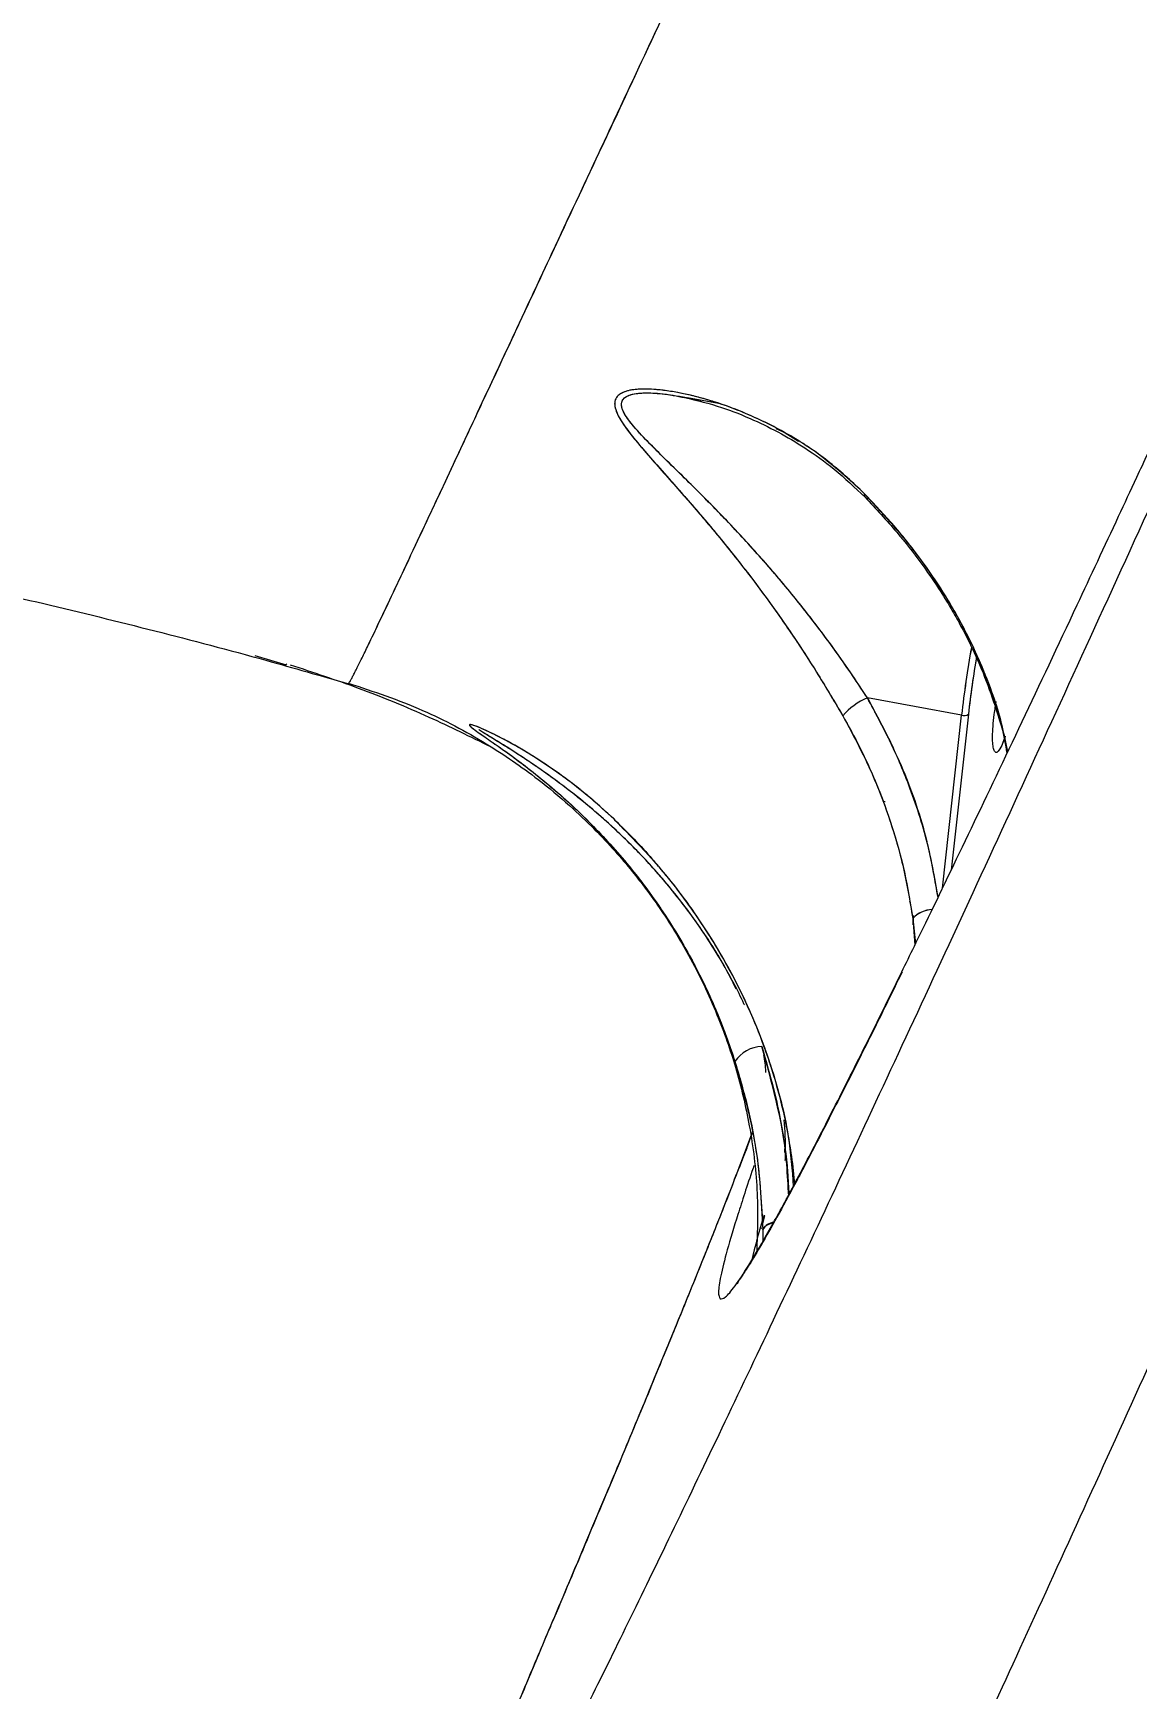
# Model space of a CAD drawing. Header units: millimetres. Extents: x -7083 to 7374, y -8368 to 7509.
# Drawn here: x 2235 to 2331.6, y -1570.4 to -1425.5 of the extents above; entities that cross this region are included whole.
import ezdxf

# ---------------------------------------------------------------- set-up
doc = ezdxf.new("R2010")
doc.units = ezdxf.units.MM
for name, color, linetype in [('DIKOM_ОБЪЕКТ', 7, 'Continuous'), ('DIKOM_РАЗМЕР_ЗОНА', 7, 'Continuous'), ('DIKOM_РАЗМЕР_ОБЪЕКТА', 7, 'Continuous')]:
    doc.layers.add(name, color=color, linetype=linetype)
doc.styles.add('style1', font='arial.ttf', dxfattribs={"width": 0.8})
doc.dimstyles.new('1-50', dxfattribs={"dimtxt": 300, "dimasz": 200, "dimexe": 100, "dimexo": 0, "dimgap": 100, "dimtad": 1, "dimtxsty": 'style1', "dimcen": 200, "dimclrd": 7, "dimclre": 7, "dimclrt": 7, "dimadec": 1, "dimazin": 2, "dimtfac": 1, "dimtmove": 0, "dimatfit": 2, "dimfxl": 0, "dimlwd": 25, "dimlwe": 18, "dimarcsym": 0})

# ---------------------------------------------------------------- blocks, each defined once
blk = doc.blocks.new('*D10')
at = {"layer": 'Defpoints', "color": 0, "transparency": 16777216}
for p in [(-5583.43, 647.96), (4593.55, 648.92), (4593.55, -5902.54)]:
    blk.add_point(p, dxfattribs=at)
at = {"layer": 'DIKOM_РАЗМЕР_ОБЪЕКТА', "color": 7, "lineweight": 18, "transparency": 16777216}
for p, q in [((-5583.43, 647.96), (-5583.43, -6002.54)), ((4593.55, 648.92), (4593.55, -6002.54))]:
    blk.add_line(p, q, dxfattribs=at)
at = {"layer": 'DIKOM_РАЗМЕР_ОБЪЕКТА', "color": 7, "lineweight": 25, "transparency": 16777216}
blk.add_line((-5383.43, -5902.54), (4393.55, -5902.54), dxfattribs=at)
at = {"layer": 'DIKOM_РАЗМЕР_ОБЪЕКТА', "color": 7, "transparency": 16777216}
for points in [[(-5383.43, -5869.2), (-5383.43, -5935.87), (-5583.43, -5902.54)], [(4393.55, -5869.2), (4393.55, -5935.87), (4593.55, -5902.54)]]:
    blk.add_solid(points, dxfattribs=at)
at = {"layer": 'DIKOM_РАЗМЕР_ОБЪЕКТА', "color": 7, "transparency": 16777216, "insert": (-226.13, -5649.37), "char_height": 300, "attachment_point": 5, "style": 'style1'}
blk.add_mtext('10150', dxfattribs=at)
blk = doc.blocks.new('*D11')
at = {"layer": 'Defpoints', "color": 0, "transparency": 16777216}
for p in [(-321.71, 5509.06), (-348.71, -4811.52), (5568.58, -4811.52)]:
    blk.add_point(p, dxfattribs=at)
at = {"layer": 'DIKOM_РАЗМЕР_ОБЪЕКТА', "color": 7, "lineweight": 18, "transparency": 16777216}
for p, q in [((-321.71, 5509.06), (5668.58, 5509.06)), ((-348.71, -4811.52), (5668.58, -4811.52))]:
    blk.add_line(p, q, dxfattribs=at)
at = {"layer": 'DIKOM_РАЗМЕР_ОБЪЕКТА', "color": 7, "lineweight": 25, "transparency": 16777216}
blk.add_line((5568.58, 5309.06), (5568.58, -4611.52), dxfattribs=at)
at = {"layer": 'DIKOM_РАЗМЕР_ОБЪЕКТА', "color": 7, "transparency": 16777216}
for points in [[(5535.25, 5309.06), (5601.91, 5309.06), (5568.58, 5509.06)], [(5535.25, -4611.52), (5601.91, -4611.52), (5568.58, -4811.52)]]:
    blk.add_solid(points, dxfattribs=at)
at = {"layer": 'DIKOM_РАЗМЕР_ОБЪЕКТА', "color": 7, "transparency": 16777216, "insert": (5315.31, 775.23), "char_height": 300, "attachment_point": 5, "rotation": 90, "style": 'style1'}
blk.add_mtext('10300', dxfattribs=at)
blk = doc.blocks.new('*D12')
at = {"layer": 'Defpoints', "color": 0, "transparency": 16777216}
for p in [(-621.71, 7509.06), (-373.6, -6811.53), (7273.89, -6811.53)]:
    blk.add_point(p, dxfattribs=at)
at = {"layer": 'DIKOM_РАЗМЕР_ЗОНА', "color": 7, "lineweight": 18, "transparency": 16777216}
for p, q in [((-621.71, 7509.06), (7373.89, 7509.06)), ((-373.6, -6811.53), (7373.89, -6811.53))]:
    blk.add_line(p, q, dxfattribs=at)
at = {"layer": 'DIKOM_РАЗМЕР_ЗОНА', "color": 7, "lineweight": 25, "transparency": 16777216}
blk.add_line((7273.89, 7309.06), (7273.89, -6611.53), dxfattribs=at)
at = {"layer": 'DIKOM_РАЗМЕР_ЗОНА', "color": 7, "transparency": 16777216}
for points in [[(7240.56, 7309.06), (7307.22, 7309.06), (7273.89, 7509.06)], [(7240.56, -6611.53), (7307.22, -6611.53), (7273.89, -6811.53)]]:
    blk.add_solid(points, dxfattribs=at)
at = {"layer": 'DIKOM_РАЗМЕР_ЗОНА', "color": 7, "transparency": 16777216, "insert": (7020.62, 1288.25), "char_height": 300, "attachment_point": 5, "rotation": 90, "style": 'style1'}
blk.add_mtext('14300', dxfattribs=at)
blk = doc.blocks.new('*D13')
at = {"layer": 'Defpoints', "color": 0, "transparency": 16777216}
for p in [(6593.53, 996.24), (-7083.43, 647.96), (6593.53, -8268.31)]:
    blk.add_point(p, dxfattribs=at)
at = {"layer": 'DIKOM_РАЗМЕР_ЗОНА', "color": 7, "lineweight": 18, "transparency": 16777216}
for p, q in [((6593.53, 996.24), (6593.53, -8368.31)), ((-7083.43, 647.96), (-7083.43, -8368.31))]:
    blk.add_line(p, q, dxfattribs=at)
at = {"layer": 'DIKOM_РАЗМЕР_ЗОНА', "color": 7, "lineweight": 25, "transparency": 16777216}
blk.add_line((-6883.43, -8268.31), (6393.53, -8268.31), dxfattribs=at)
at = {"layer": 'DIKOM_РАЗМЕР_ЗОНА', "color": 7, "transparency": 16777216}
for points in [[(-6883.43, -8234.97), (-6883.43, -8301.64), (-7083.43, -8268.31)], [(6393.53, -8234.97), (6393.53, -8301.64), (6593.53, -8268.31)]]:
    blk.add_solid(points, dxfattribs=at)
at = {"layer": 'DIKOM_РАЗМЕР_ЗОНА', "color": 7, "transparency": 16777216, "insert": (322.1, -8015.03), "char_height": 300, "attachment_point": 5, "style": 'style1'}
blk.add_mtext('13650', dxfattribs=at)

msp = doc.modelspace()

# ---------------------------------------------------------------- linework, layer by layer
at = {"layer": 'DIKOM_ОБЪЕКТ', "color": 7, "linetype": 'Continuous', "lineweight": 15}
for p, q in [((2294.982, -1457.925), (2292.253, -1457.424)), ((2254.409, -1479.963), (2257.133, -1480.783)), ((2316.256, -1485.197), (2308.02, -1483.685)), ((2314.582, -1500.336), (2316.256, -1485.197)), ((2316.852, -1485.107), (2315.342, -1498.76)), ((2320.028, -1487.175), (2319.773, -1487.844)), ((2319.225, -1488.435), (2319.232, -1488.438)), ((2309.559, -1492.786), (2309.371, -1492.751)), ((2285.815, -1494.277), (2285.864, -1494.337)), ((2311.704, -1501.458), (2311.703, -1501.506)), ((2311.979, -1502.976), (2312.173, -1505.301)), ((2311.979, -1502.976), (2312.225, -1505.195)), ((2312.026, -1503.544), (2312.053, -1502.718)), ((2312.212, -1505.081), (2312.269, -1505.105)), ((2297.926, -1521.72), (2296.896, -1524.43)), ((2297.454, -1523.067), (2297.941, -1521.784)), ((2297.454, -1523.067), (2296.897, -1524.428)), ((2300.77, -1523.144), (2300.761, -1523.47)), ((2298.823, -1529.816), (2299.025, -1529.009)), ((2298.824, -1529.825), (2299.025, -1529.009)), ((2298.749, -1530.109), (2298.772, -1530.018)), ((2298.858, -1530.205), (2298.847, -1531.323)), ((2280.27, -1564.94), (2280.176, -1565.146))]:
    msp.add_line(p, q, dxfattribs=at)
at = {"layer": 'DIKOM_ОБЪЕКТ', "color": 7, "linetype": 'Continuous', "lineweight": 15, "flags": 128}
msp.add_lwpolyline([(2298.858, -1530.205), (2298.918, -1530.045), (2299.072, -1529.892), (2299.313, -1529.753), (2299.63, -1529.637), (2299.801, -1529.591)], dxfattribs=at)
at = {"layer": 'DIKOM_ОБЪЕКТ', "color": 7, "linetype": 'Continuous', "lineweight": 15}
for centre, radius, start, end in [((2308.07, -1465.887), 0.344, 163.44299, 274.83375), ((2308.13, -1465.884), 0.402, 166.27578, 217.02398), ((2407.389, -1495.447), 91.707, 169.8412, 173.58262), ((2407.374, -1495.445), 91.693, 169.85097, 173.58279), ((2404.615, -1494.966), 88.315, 170.24733, 173.58995), ((2257.087, -1480.671), 0.113, 295.60426, 342.93611), ((2310.09, -1488.833), 5.549, 111.91073, 139.73023), ((2316.463, -1484.553), 0.677, 252.17169, 305.06093), ((2313.753, -1504.624), 2.421, 91.76403, 137.11007), ((2313.912, -1504.975), 2.781, 94.88113, 134.03702), ((2298.913, -1517.185), 3.016, 92.68482, 145.77097), ((2350.29, -1545.153), 53.819, 162.4812, 166.93995), ((2299.879, -1530.727), 1.147, 91.87916, 152.89478)]:
    msp.add_arc(centre, radius, start, end, dxfattribs=at)
for points, knots in [([(2264.345, -1479.012), (2264.449, -1478.799), (2264.894, -1477.885), (2266.059, -1475.428), (2267.922, -1471.479), (2270.308, -1466.39), (2273.223, -1460.158), (2276.586, -1452.965), (2280.396, -1444.814), (2284.659, -1435.701), (2289.368, -1425.642), (2294.499, -1414.692), (2300.035, -1402.881), (2305.634, -1390.941), (2309.555, -1382.577), (2311.365, -1378.715)], [0, 0, 0, 0, 0.0228, 0.0979457, 0.1735355, 0.2576009, 0.341188, 0.4245554, 0.5079575, 0.591652, 0.675889, 0.760086, 0.8440364, 0.9280045, 1, 1, 1, 1]), ([(2262.589, -1482.413), (2262.59, -1482.417), (2262.591, -1482.444), (2262.658, -1482.351), (2262.779, -1482.15), (2262.941, -1481.852), (2263.11, -1481.527), (2263.307, -1481.139), (2263.528, -1480.696), (2263.771, -1480.202), (2264.034, -1479.662), (2264.511, -1478.676), (2265.285, -1477.061), (2266.476, -1474.547), (2267.867, -1471.593), (2269.468, -1468.183), (2271.29, -1464.291), (2273.443, -1459.688), (2275.981, -1454.261), (2278.978, -1447.848), (2282.264, -1440.822), (2285.825, -1433.211), (2288.442, -1427.622), (2289.746, -1424.837)], [0, 0, 0, 0, 0.0056379, 0.039948, 0.0764025, 0.1016862, 0.1263581, 0.1504185, 0.1738675, 0.1967054, 0.2189323, 0.2405483, 0.3067881, 0.3702187, 0.4308437, 0.4959647, 0.559257, 0.6207243, 0.6974208, 0.7726144, 0.8479711, 0.924235, 1, 1, 1, 1]), ([(2346.022, -1437.722), (2345.479, -1438.924), (2342.643, -1445.199), (2337.737, -1455.998), (2331.336, -1470.049), (2325.208, -1483.433), (2319.326, -1496.219), (2313.703, -1508.375), (2308.354, -1519.869), (2303.307, -1530.641), (2298.569, -1540.676), (2294.155, -1549.94), (2290.069, -1558.429), (2286.313, -1566.137), (2282.885, -1573.07), (2279.791, -1579.212), (2277.045, -1584.538), (2274.652, -1589.034), (2272.624, -1592.682), (2270.963, -1595.475), (2269.671, -1597.414), (2268.747, -1598.499), (2268.191, -1598.732), (2268, -1598.115), (2268.184, -1596.635), (2268.708, -1594.369), (2269.365, -1592.152), (2269.694, -1591.043)], [0, 0, 0, 0, 0.0097618, 0.0509745, 0.092143, 0.1331971, 0.1742685, 0.2156625, 0.2570313, 0.2983775, 0.3396311, 0.3808978, 0.4219632, 0.4630059, 0.5042045, 0.5455192, 0.5868887, 0.6282403, 0.6695301, 0.7107182, 0.751761, 0.7928149, 0.8339894, 0.8752989, 0.9167822, 0.9583318, 1, 1, 1, 1]), ([(2377.229, -1442.623), (2375.38, -1446.786), (2371.035, -1456.568), (2364.474, -1471.292), (2357.523, -1486.852), (2350.853, -1501.74), (2344.451, -1515.983), (2338.321, -1529.572), (2332.465, -1542.508), (2326.895, -1554.758), (2321.641, -1566.259), (2316.728, -1576.958), (2312.17, -1586.824), (2307.961, -1595.866), (2304.102, -1604.086), (2300.595, -1611.481), (2297.439, -1618.044), (2294.645, -1623.75), (2292.227, -1628.568), (2290.2, -1632.476), (2288.563, -1635.479), (2287.323, -1637.561), (2286.466, -1638.773), (2286.205, -1638.862), (2286.079, -1638.905)], [0, 0, 0, 0, 0.0343008, 0.0805882, 0.1266732, 0.1726443, 0.2185887, 0.2645928, 0.3107443, 0.3571333, 0.4036225, 0.4498533, 0.4959038, 0.5418619, 0.5878142, 0.6338476, 0.6800459, 0.7264955, 0.7729138, 0.8190904, 0.865113, 0.9110675, 0.9570384, 1, 1, 1, 1]), ([(2307.74, -1465.789), (2306.431, -1464.59), (2303.809, -1462.189), (2299.36, -1459.588), (2295.394, -1457.954), (2292.069, -1457.054), (2289.762, -1456.683), (2287.89, -1456.637), (2286.529, -1456.878), (2285.756, -1457.583), (2285.996, -1458.749), (2286.879, -1460.111), (2288.037, -1461.544), (2289.768, -1463.528), (2292.122, -1466.156), (2295.016, -1469.544), (2297.9, -1473.177), (2300.706, -1477.038), (2303.409, -1481.104), (2305.041, -1483.867), (2305.856, -1485.246)], [0, 0, 0, 0, 0.0824387, 0.1650746, 0.2483367, 0.2953043, 0.3427915, 0.3746061, 0.4067804, 0.4391026, 0.4755155, 0.5112587, 0.5468009, 0.5822352, 0.6524404, 0.7226008, 0.7920307, 0.8614227, 0.9308271, 1, 1, 1, 1]), ([(2307.74, -1465.789), (2306.755, -1464.863), (2304.786, -1463.014), (2301.879, -1461.069), (2299.242, -1459.622), (2296.932, -1458.585), (2294.96, -1457.875), (2293.385, -1457.413), (2292.218, -1457.126), (2291.044, -1456.894), (2289.893, -1456.731), (2288.805, -1456.655), (2287.897, -1456.671), (2287.165, -1456.769), (2286.388, -1457.004), (2285.921, -1457.439), (2285.867, -1458.059), (2286.001, -1458.579), (2286.278, -1459.155), (2286.842, -1460.053), (2287.883, -1461.369), (2289.407, -1463.115), (2291.338, -1465.282), (2293.62, -1467.891), (2295.939, -1470.695), (2297.954, -1473.284), (2299.639, -1475.566), (2301.571, -1478.328), (2303.688, -1481.566), (2305.15, -1484.048), (2305.856, -1485.246)], [0, 0, 0, 0, 0.0626387, 0.1251414, 0.1669122, 0.2090986, 0.2502824, 0.2723939, 0.2932903, 0.313022, 0.3362175, 0.3571297, 0.3759408, 0.3923887, 0.407481, 0.4388501, 0.4541579, 0.4704589, 0.4855607, 0.5021069, 0.5418222, 0.5843138, 0.6265878, 0.6887643, 0.7511035, 0.7941407, 0.8355482, 0.8754354, 0.9398609, 1, 1, 1, 1]), ([(2308.02, -1483.685), (2307.153, -1482.384), (2305.411, -1479.769), (2302.531, -1475.954), (2299.532, -1472.328), (2296.444, -1468.918), (2293.34, -1465.739), (2290.744, -1463.216), (2288.759, -1461.253), (2287.475, -1459.878), (2286.61, -1458.691), (2286.357, -1457.724), (2287.075, -1457.124), (2288.439, -1456.962), (2290.11, -1457.038), (2291.346, -1457.281), (2292.004, -1457.41)], [0, 0, 0, 0, 0.1009694, 0.2030696, 0.305561, 0.4082213, 0.5117843, 0.6147979, 0.6724475, 0.7293054, 0.7733498, 0.8165908, 0.8596897, 0.9038959, 0.9488943, 1, 1, 1, 1]), ([(2308.02, -1483.685), (2307.516, -1482.92), (2306.502, -1481.381), (2304.866, -1479.072), (2303.322, -1477.01), (2301.866, -1475.165), (2300.565, -1473.583), (2299.216, -1472.008), (2297.923, -1470.554), (2296.545, -1469.061), (2295.184, -1467.63), (2293.772, -1466.194), (2292.269, -1464.699), (2290.645, -1463.116), (2288.972, -1461.469), (2287.789, -1460.224), (2287.086, -1459.347), (2286.717, -1458.784), (2286.492, -1458.259), (2286.471, -1457.794), (2286.658, -1457.49), (2286.928, -1457.301), (2287.261, -1457.156), (2287.791, -1457.038), (2288.922, -1456.961), (2290.71, -1457.127), (2292.423, -1457.428), (2293.381, -1457.705), (2293.542, -1457.751)], [0, 0, 0, 0, 0.0571568, 0.1150166, 0.1739771, 0.2161579, 0.2610792, 0.3023929, 0.3476337, 0.3860077, 0.4345548, 0.4781734, 0.5216775, 0.580336, 0.6386561, 0.6957784, 0.717485, 0.7394093, 0.7625004, 0.7835634, 0.8052464, 0.8163531, 0.8278221, 0.8485757, 0.8718688, 0.9293416, 0.9880983, 1, 1, 1, 1]), ([(2291.6, -1457.304), (2292.692, -1457.554), (2294.745, -1458.024), (2297.609, -1459.135), (2300.178, -1460.371), (2302.665, -1461.849), (2305.254, -1463.691), (2306.923, -1465.281), (2307.811, -1466.127)], [0, 0, 0, 0, 0.1923591, 0.3612789, 0.5066131, 0.6496175, 0.813591, 1, 1, 1, 1]), ([(2300.012, -1460.115), (2300.038, -1460.125), (2300.72, -1460.394), (2301.358, -1460.815), (2301.972, -1461.22)], [0, 0, 0, 0, 0.0375257, 1, 1, 1, 1]), ([(2330.004, -1467.787), (2330.528, -1466.669), (2331.659, -1464.254), (2332.906, -1461.561), (2333.576, -1460.114)], [0, 0, 0, 0, 0.4626368, 1, 1, 1, 1]), ([(2159.395, -1463.284), (2162.286, -1463.532), (2168.353, -1464.054), (2177.669, -1465.085), (2187.313, -1466.323), (2196.994, -1467.756), (2206.703, -1469.381), (2216.431, -1471.197), (2226.17, -1473.204), (2235.911, -1475.399), (2245.643, -1477.789), (2254.536, -1480.125), (2260.175, -1481.748), (2262.581, -1482.441)], [0, 0, 0, 0, 0.0857122, 0.1798946, 0.2740048, 0.368044, 0.4620111, 0.5559022, 0.6497094, 0.7434202, 0.8370147, 0.9304629, 1, 1, 1, 1]), ([(2320.246, -1488.515), (2320.122, -1487.757), (2319.731, -1485.372), (2318.296, -1481.326), (2315.845, -1476.201), (2312.428, -1470.918), (2309.304, -1467.5), (2307.74, -1465.789)], [0, 0, 0, 0, 0.0963792, 0.3032875, 0.5118004, 0.7555214, 1, 1, 1, 1]), ([(2320.299, -1488.404), (2320.144, -1487.648), (2319.796, -1485.94), (2318.99, -1483.348), (2317.949, -1480.647), (2316.595, -1477.761), (2314.91, -1474.781), (2312.775, -1471.626), (2310.444, -1468.649), (2308.619, -1466.719), (2307.74, -1465.789)], [0, 0, 0, 0, 0.0963744, 0.2177863, 0.3299277, 0.4418889, 0.5900168, 0.7198664, 0.8649572, 1, 1, 1, 1]), ([(2307.811, -1466.127), (2308.758, -1467.139), (2310.502, -1469.001), (2312.593, -1471.69), (2314.148, -1473.935), (2315.277, -1475.757), (2316.226, -1477.436), (2317.183, -1479.305), (2318.239, -1481.666), (2319.271, -1484.556), (2319.981, -1486.92), (2320.188, -1488.305), (2320.225, -1488.558)], [0, 0, 0, 0, 0.1472956, 0.2711522, 0.3725217, 0.4517239, 0.5143225, 0.5942385, 0.6965998, 0.8207987, 0.9671793, 1, 1, 1, 1]), ([(2310.878, -1507.945), (2311.613, -1506.448), (2313.536, -1502.533), (2317.092, -1495.149), (2321.509, -1485.879), (2325.813, -1476.764), (2328.78, -1470.408), (2330.004, -1467.787)], [0, 0, 0, 0, 0.1418699, 0.3710313, 0.6038077, 0.8365897, 1, 1, 1, 1]), ([(2317.587, -1479.953), (2317.44, -1480.844), (2317.149, -1482.607), (2316.95, -1484.279), (2316.852, -1485.107)], [0, 0, 0, 0, 0.5051193, 1, 1, 1, 1]), ([(2275.053, -1487.974), (2273.274, -1487.095), (2269.54, -1485.248), (2263.631, -1482.826), (2259.516, -1481.47), (2257.524, -1480.814)], [0, 0, 0, 0, 0.3193477, 0.6704054, 1, 1, 1, 1]), ([(2262.577, -1482.392), (2264.773, -1483.122), (2268.957, -1484.514), (2274.485, -1487.471), (2278.717, -1490.369), (2281.833, -1492.962), (2284.051, -1495.072), (2285.876, -1497.016), (2287.811, -1499.293), (2290.05, -1502.293), (2292.615, -1506.454), (2294.843, -1511.134), (2296.599, -1516.149), (2297.8, -1521.277), (2298.485, -1526.707), (2298.382, -1530.309), (2298.33, -1532.105)], [0, 0, 0, 0, 0.0982205, 0.1872212, 0.2653127, 0.3160023, 0.3595495, 0.3957412, 0.4296403, 0.4880532, 0.562282, 0.6521563, 0.7294998, 0.8148784, 0.9077067, 1, 1, 1, 1]), ([(2314.193, -1501.143), (2313.944, -1499.686), (2313.394, -1496.455), (2311.929, -1491.92), (2310.124, -1487.541), (2308.723, -1484.973), (2308.02, -1483.685)], [0, 0, 0, 0, 0.2418624, 0.5362379, 0.7672943, 1, 1, 1, 1]), ([(2308.02, -1483.685), (2309.05, -1485.639), (2311.112, -1489.553), (2313.168, -1495.452), (2313.865, -1499.364), (2314.185, -1501.159)], [0, 0, 0, 0, 0.3504835, 0.7020442, 1, 1, 1, 1]), ([(2319.773, -1487.844), (2319.674, -1488.028), (2319.451, -1488.444), (2319.216, -1488.496), (2319.063, -1488.225), (2318.982, -1487.777), (2318.956, -1487.088), (2318.998, -1486.186), (2319.084, -1485.287), (2319.175, -1484.692), (2319.209, -1484.473)], [0, 0, 0, 0, 0.1414063, 0.3215047, 0.427944, 0.5443102, 0.668492, 0.7970249, 0.9255578, 1, 1, 1, 1]), ([(2319.773, -1487.844), (2319.663, -1488.045), (2319.44, -1488.454), (2319.211, -1488.485), (2319.063, -1488.226), (2318.982, -1487.777), (2318.956, -1487.088), (2318.998, -1486.186), (2319.084, -1485.287), (2319.175, -1484.692), (2319.209, -1484.473)], [0, 0, 0, 0, 0.1573298, 0.3215398, 0.4277682, 0.5443329, 0.6685085, 0.797035, 0.9255615, 1, 1, 1, 1]), ([(2319.237, -1484.282), (2319.247, -1484.202), (2319.259, -1484.106), (2319.278, -1484.008), (2319.281, -1483.992)], [0, 0, 0, 0, 0.8389659, 1, 1, 1, 1]), ([(2319.237, -1484.282), (2319.247, -1484.202), (2319.257, -1484.122), (2319.272, -1484.039), (2319.272, -1484.039)], [0, 0, 0, 0, 0.9981924, 1, 1, 1, 1]), ([(2285.815, -1494.277), (2285.039, -1493.569), (2283.485, -1492.151), (2281.062, -1490.302), (2278.621, -1488.667), (2276.232, -1487.292), (2274.338, -1486.377), (2273.26, -1485.977), (2273.09, -1486.046), (2273.5, -1486.386), (2274.06, -1486.774), (2274.293, -1486.935)], [0, 0, 0, 0, 0.1343859, 0.2689637, 0.4041455, 0.5395398, 0.6766042, 0.7635984, 0.8510184, 0.9381417, 1, 1, 1, 1]), ([(2285.815, -1494.277), (2285.166, -1493.681), (2283.86, -1492.481), (2281.846, -1490.89), (2280.133, -1489.674), (2278.773, -1488.793), (2277.774, -1488.186), (2276.782, -1487.619), (2275.827, -1487.109), (2274.948, -1486.676), (2274.065, -1486.277), (2273.446, -1486.046), (2273.181, -1486.006), (2273.157, -1486.066), (2273.292, -1486.209), (2273.555, -1486.417), (2273.924, -1486.683), (2274.587, -1487.145), (2275.7, -1487.911), (2277.273, -1489.041), (2279.226, -1490.538), (2281.505, -1492.457), (2283.772, -1494.621), (2285.725, -1496.71), (2287.354, -1498.626), (2288.957, -1500.71), (2290.494, -1502.937), (2291.931, -1505.281), (2293.143, -1507.514), (2294.153, -1509.606), (2295.294, -1512.222), (2295.968, -1514.179), (2296.419, -1515.488)], [0, 0, 0, 0, 0.0416723, 0.0837966, 0.1248946, 0.1470151, 0.1678054, 0.1873334, 0.2103861, 0.231181, 0.249978, 0.2813227, 0.2969821, 0.3127519, 0.3279332, 0.3442121, 0.3593015, 0.3756817, 0.4156766, 0.4582065, 0.5007588, 0.5629447, 0.6254794, 0.6673052, 0.70891, 0.7499, 0.7936447, 0.8352088, 0.8748672, 0.9067468, 0.937596, 1, 1, 1, 1]), ([(2305.856, -1485.246), (2306.705, -1486.826), (2308.398, -1489.974), (2310.113, -1494.59), (2311.326, -1498.93), (2311.761, -1501.625), (2311.979, -1502.976)], [0, 0, 0, 0, 0.2803753, 0.5589556, 0.7788456, 1, 1, 1, 1]), ([(2305.856, -1485.246), (2306.366, -1486.167), (2307.394, -1488.026), (2308.714, -1490.933), (2310.02, -1494.359), (2311.218, -1498.379), (2311.721, -1501.42), (2311.979, -1502.976)], [0, 0, 0, 0, 0.1645079, 0.3320672, 0.5022278, 0.7453765, 1, 1, 1, 1]), ([(2296.536, -1509.168), (2296.158, -1508.421), (2295.167, -1506.458), (2293.236, -1503.503), (2290.866, -1500.359), (2288.327, -1497.498), (2285.241, -1494.473), (2281.621, -1491.465), (2278.224, -1489.107), (2275.784, -1487.569), (2274.477, -1486.783), (2274.098, -1486.515), (2273.995, -1486.442)], [0, 0, 0, 0, 0.0644924, 0.1694911, 0.2760553, 0.382561, 0.4893963, 0.650862, 0.8109587, 0.8910728, 0.9703831, 1, 1, 1, 1]), ([(2297.251, -1510.542), (2297.237, -1510.51), (2296.953, -1509.869), (2296.304, -1508.612), (2295.216, -1506.631), (2293.907, -1504.53), (2292.387, -1502.357), (2290.515, -1499.963), (2288.276, -1497.445), (2285.674, -1494.9), (2283.017, -1492.613), (2280.79, -1490.914), (2279.039, -1489.683), (2277.713, -1488.795), (2276.475, -1488.003), (2275.501, -1487.402), (2274.853, -1487.002), (2274.481, -1486.772), (2274.33, -1486.672), (2274.289, -1486.645)], [0, 0, 0, 0, 0.0026595, 0.0537518, 0.1070884, 0.175096, 0.2443174, 0.315165, 0.4187849, 0.5223234, 0.6264734, 0.7301482, 0.7818601, 0.8336194, 0.8905003, 0.9380797, 0.9657032, 0.9905912, 1, 1, 1, 1]), ([(2275.233, -1487.595), (2275.715, -1487.932), (2277.296, -1489.036), (2280.424, -1491.46), (2283.811, -1494.61), (2286.7, -1497.796), (2289.068, -1500.818), (2291.291, -1504.144), (2293.307, -1507.759), (2295.081, -1511.611), (2295.973, -1514.197), (2296.419, -1515.488)], [0, 0, 0, 0, 0.0686491, 0.2248414, 0.3811999, 0.4845195, 0.5876447, 0.6911788, 0.7938393, 0.8970236, 1, 1, 1, 1]), ([(2320.086, -1487.035), (2320.085, -1487.041), (2319.982, -1487.402), (2319.876, -1487.625), (2319.773, -1487.844)], [0, 0, 0, 0, 0.0152697, 1, 1, 1, 1]), ([(2301.558, -1526.422), (2301.447, -1524.969), (2301.168, -1521.322), (2299.556, -1515.393), (2297.029, -1509.239), (2293.823, -1503.71), (2290.256, -1498.8), (2287.298, -1495.787), (2285.815, -1494.277)], [0, 0, 0, 0, 0.1323708, 0.3322583, 0.5315916, 0.6885428, 0.843934, 1, 1, 1, 1]), ([(2301.657, -1526.265), (2301.657, -1526.262), (2301.613, -1525.448), (2301.403, -1523.832), (2300.975, -1521.17), (2300.36, -1518.514), (2299.571, -1515.834), (2298.711, -1513.405), (2297.621, -1510.776), (2296.277, -1508.009), (2294.635, -1505.117), (2292.476, -1501.834), (2289.658, -1498.154), (2287.099, -1495.573), (2285.815, -1494.277)], [0, 0, 0, 0, 0.0002731, 0.0747546, 0.1470107, 0.2422529, 0.3149566, 0.3895018, 0.4623419, 0.5542944, 0.6432712, 0.730927, 0.8649376, 1, 1, 1, 1]), ([(2285.891, -1494.358), (2287.041, -1495.479), (2288.394, -1496.8), (2289.532, -1498.217), (2289.704, -1498.43)], [0, 0, 0, 0, 0.8492252, 1, 1, 1, 1]), ([(2295.123, -1536.266), (2295.259, -1536.264), (2295.531, -1536.26), (2296.382, -1535.245), (2297.568, -1533.461), (2299.149, -1530.779), (2301.113, -1527.215), (2303.483, -1522.719), (2306.275, -1517.244), (2308.748, -1512.305), (2310.412, -1508.899), (2310.878, -1507.945)], [0, 0, 0, 0, 0.1135925, 0.227185, 0.3446017, 0.4620215, 0.5829284, 0.7038384, 0.8278163, 0.9517972, 1, 1, 1, 1]), ([(2311.054, -1507.674), (2310.149, -1509.513), (2308.357, -1513.156), (2305.911, -1518.035), (2303.681, -1522.401), (2301.716, -1526.149), (2300.072, -1529.182), (2298.726, -1531.558), (2297.728, -1533.208), (2296.997, -1534.319), (2296.62, -1534.842), (2296.656, -1534.928), (2296.67, -1534.962)], [0, 0, 0, 0, 0.114769, 0.2273454, 0.3494345, 0.4673024, 0.5809484, 0.6903722, 0.7955736, 0.8751058, 0.9504592, 1, 1, 1, 1]), ([(2301.168, -1527.141), (2301.137, -1526.485), (2301.039, -1524.399), (2300.402, -1520.041), (2299.391, -1516.401), (2298.771, -1514.172)], [0, 0, 0, 0, 0.1509195, 0.4799523, 1, 1, 1, 1]), ([(2298.771, -1514.172), (2299.496, -1516.702), (2300.736, -1521.034), (2300.995, -1525.433), (2301.102, -1527.262)], [0, 0, 0, 0, 0.5841294, 1, 1, 1, 1]), ([(2299.128, -1516.454), (2299.127, -1516.428), (2299.111, -1515.917), (2299.028, -1515.399), (2298.949, -1514.907)], [0, 0, 0, 0, 0.052768, 1, 1, 1, 1]), ([(2296.419, -1515.488), (2296.82, -1516.852), (2297.618, -1519.57), (2298.55, -1524.494), (2298.741, -1528.038), (2298.858, -1530.205)], [0, 0, 0, 0, 0.2813034, 0.5606608, 1, 1, 1, 1]), ([(2296.419, -1515.488), (2297.101, -1517.923), (2298.465, -1522.794), (2298.727, -1527.734), (2298.858, -1530.205)], [0, 0, 0, 0, 0.4998972, 1, 1, 1, 1]), ([(2300.823, -1524.156), (2300.836, -1523.907), (2300.896, -1522.733), (2300.805, -1521.535), (2300.734, -1520.591)], [0, 0, 0, 0, 0.2121637, 1, 1, 1, 1]), ([(2280.27, -1564.94), (2281.258, -1562.607), (2283.232, -1557.945), (2285.98, -1551.397), (2288.532, -1545.269), (2290.859, -1539.628), (2292.944, -1534.518), (2294.752, -1530.018), (2296.296, -1526.109), (2297.067, -1524.083), (2297.454, -1523.067)], [0, 0, 0, 0, 0.1257689, 0.2514033, 0.3759042, 0.5003136, 0.6257736, 0.7505451, 0.87485, 1, 1, 1, 1]), ([(2296.896, -1524.43), (2296.619, -1525.16), (2296.041, -1526.682), (2294.806, -1529.828), (2293.187, -1533.877), (2291.177, -1538.822), (2288.842, -1544.497), (2286.21, -1550.825), (2283.323, -1557.711), (2281.226, -1562.665), (2280.175, -1565.146)], [0, 0, 0, 0, 0.1019424, 0.2123783, 0.3358671, 0.4661719, 0.5966213, 0.7293199, 0.8644255, 1, 1, 1, 1]), ([(2298.092, -1524.598), (2298.067, -1524.671), (2297.467, -1526.391), (2296.657, -1528.92), (2295.683, -1532.135), (2295.136, -1534.35), (2294.91, -1535.818), (2295.052, -1536.116), (2295.123, -1536.266)], [0, 0, 0, 0, 0.0090914, 0.2146229, 0.4142162, 0.6138147, 0.8069047, 1, 1, 1, 1]), ([(2298.858, -1530.205), (2298.864, -1530.545), (2298.871, -1530.909), (2298.864, -1531.271), (2298.863, -1531.294)], [0, 0, 0, 0, 0.9350527, 1, 1, 1, 1]), ([(2280.175, -1565.146), (2279.538, -1566.651), (2278.281, -1569.622), (2276.553, -1573.744), (2274.978, -1577.535), (2273.46, -1581.23), (2272.121, -1584.535), (2271.045, -1587.247), (2270.294, -1589.185), (2269.772, -1590.573), (2269.397, -1591.599), (2269.084, -1592.488), (2268.801, -1593.319), (2268.608, -1593.938), (2268.523, -1594.211)], [0, 0, 0, 0, 0.1104567, 0.2181256, 0.3243076, 0.4291282, 0.5576921, 0.6658401, 0.7526319, 0.8210708, 0.874578, 0.9162472, 0.9631588, 1, 1, 1, 1]), ([(2269.694, -1591.043), (2269.821, -1590.656), (2270.075, -1589.885), (2270.82, -1587.897), (2271.821, -1585.335), (2273.087, -1582.181), (2274.587, -1578.508), (2276.3, -1574.372), (2278.192, -1569.849), (2279.576, -1566.579), (2280.27, -1564.94)], [0, 0, 0, 0, 0.1251443, 0.2495118, 0.3750018, 0.499883, 0.6246318, 0.7502376, 0.8747933, 1, 1, 1, 1])]:
    msp.add_open_spline(points, degree=3, knots=knots, dxfattribs=at)

# ---------------------------------------------------------------- dimensions: what is measured, and where the dimension line sits
at = {"layer": 'DIKOM_РАЗМЕР_ЗОНА'}
dim = msp.add_linear_dim(base=(7273.891, -6811.526), p1=(-621.712, 7509.064), p2=(-373.605, -6811.526), angle=90, text='14300', dimstyle='1-50', dxfattribs=at)
dim.commit()
dim.dimension.update_dxf_attribs({"geometry": '*D12', "text_midpoint": (7273.891, 1288.251), "dimtype": 160})
dim = msp.add_linear_dim(base=(6593.528, -8268.308), p1=(-7083.425, 647.956), p2=(6593.528, 996.237), text='13650', dimstyle='1-50', dxfattribs=at)
dim.commit()
dim.dimension.update_dxf_attribs({"geometry": '*D13', "text_midpoint": (322.101, -8268.308), "dimtype": 160})
at = {"layer": 'DIKOM_РАЗМЕР_ОБЪЕКТА'}
dim = msp.add_linear_dim(base=(5568.58, -4811.525), p1=(-321.712, 5509.064), p2=(-348.712, -4811.525), angle=90, text='10300', dimstyle='1-50', dxfattribs=at)
dim.commit()
dim.dimension.update_dxf_attribs({"geometry": '*D11', "text_midpoint": (5568.58, 775.227), "dimtype": 160})
dim = msp.add_linear_dim(base=(4593.55, -5902.538), p1=(-5583.425, 647.956), p2=(4593.55, 648.921), text='10150', dimstyle='1-50', dxfattribs=at)
dim.commit()
dim.dimension.update_dxf_attribs({"geometry": '*D10', "text_midpoint": (-226.127, -5902.538), "dimtype": 160})

doc.saveas('drawing.dxf')
